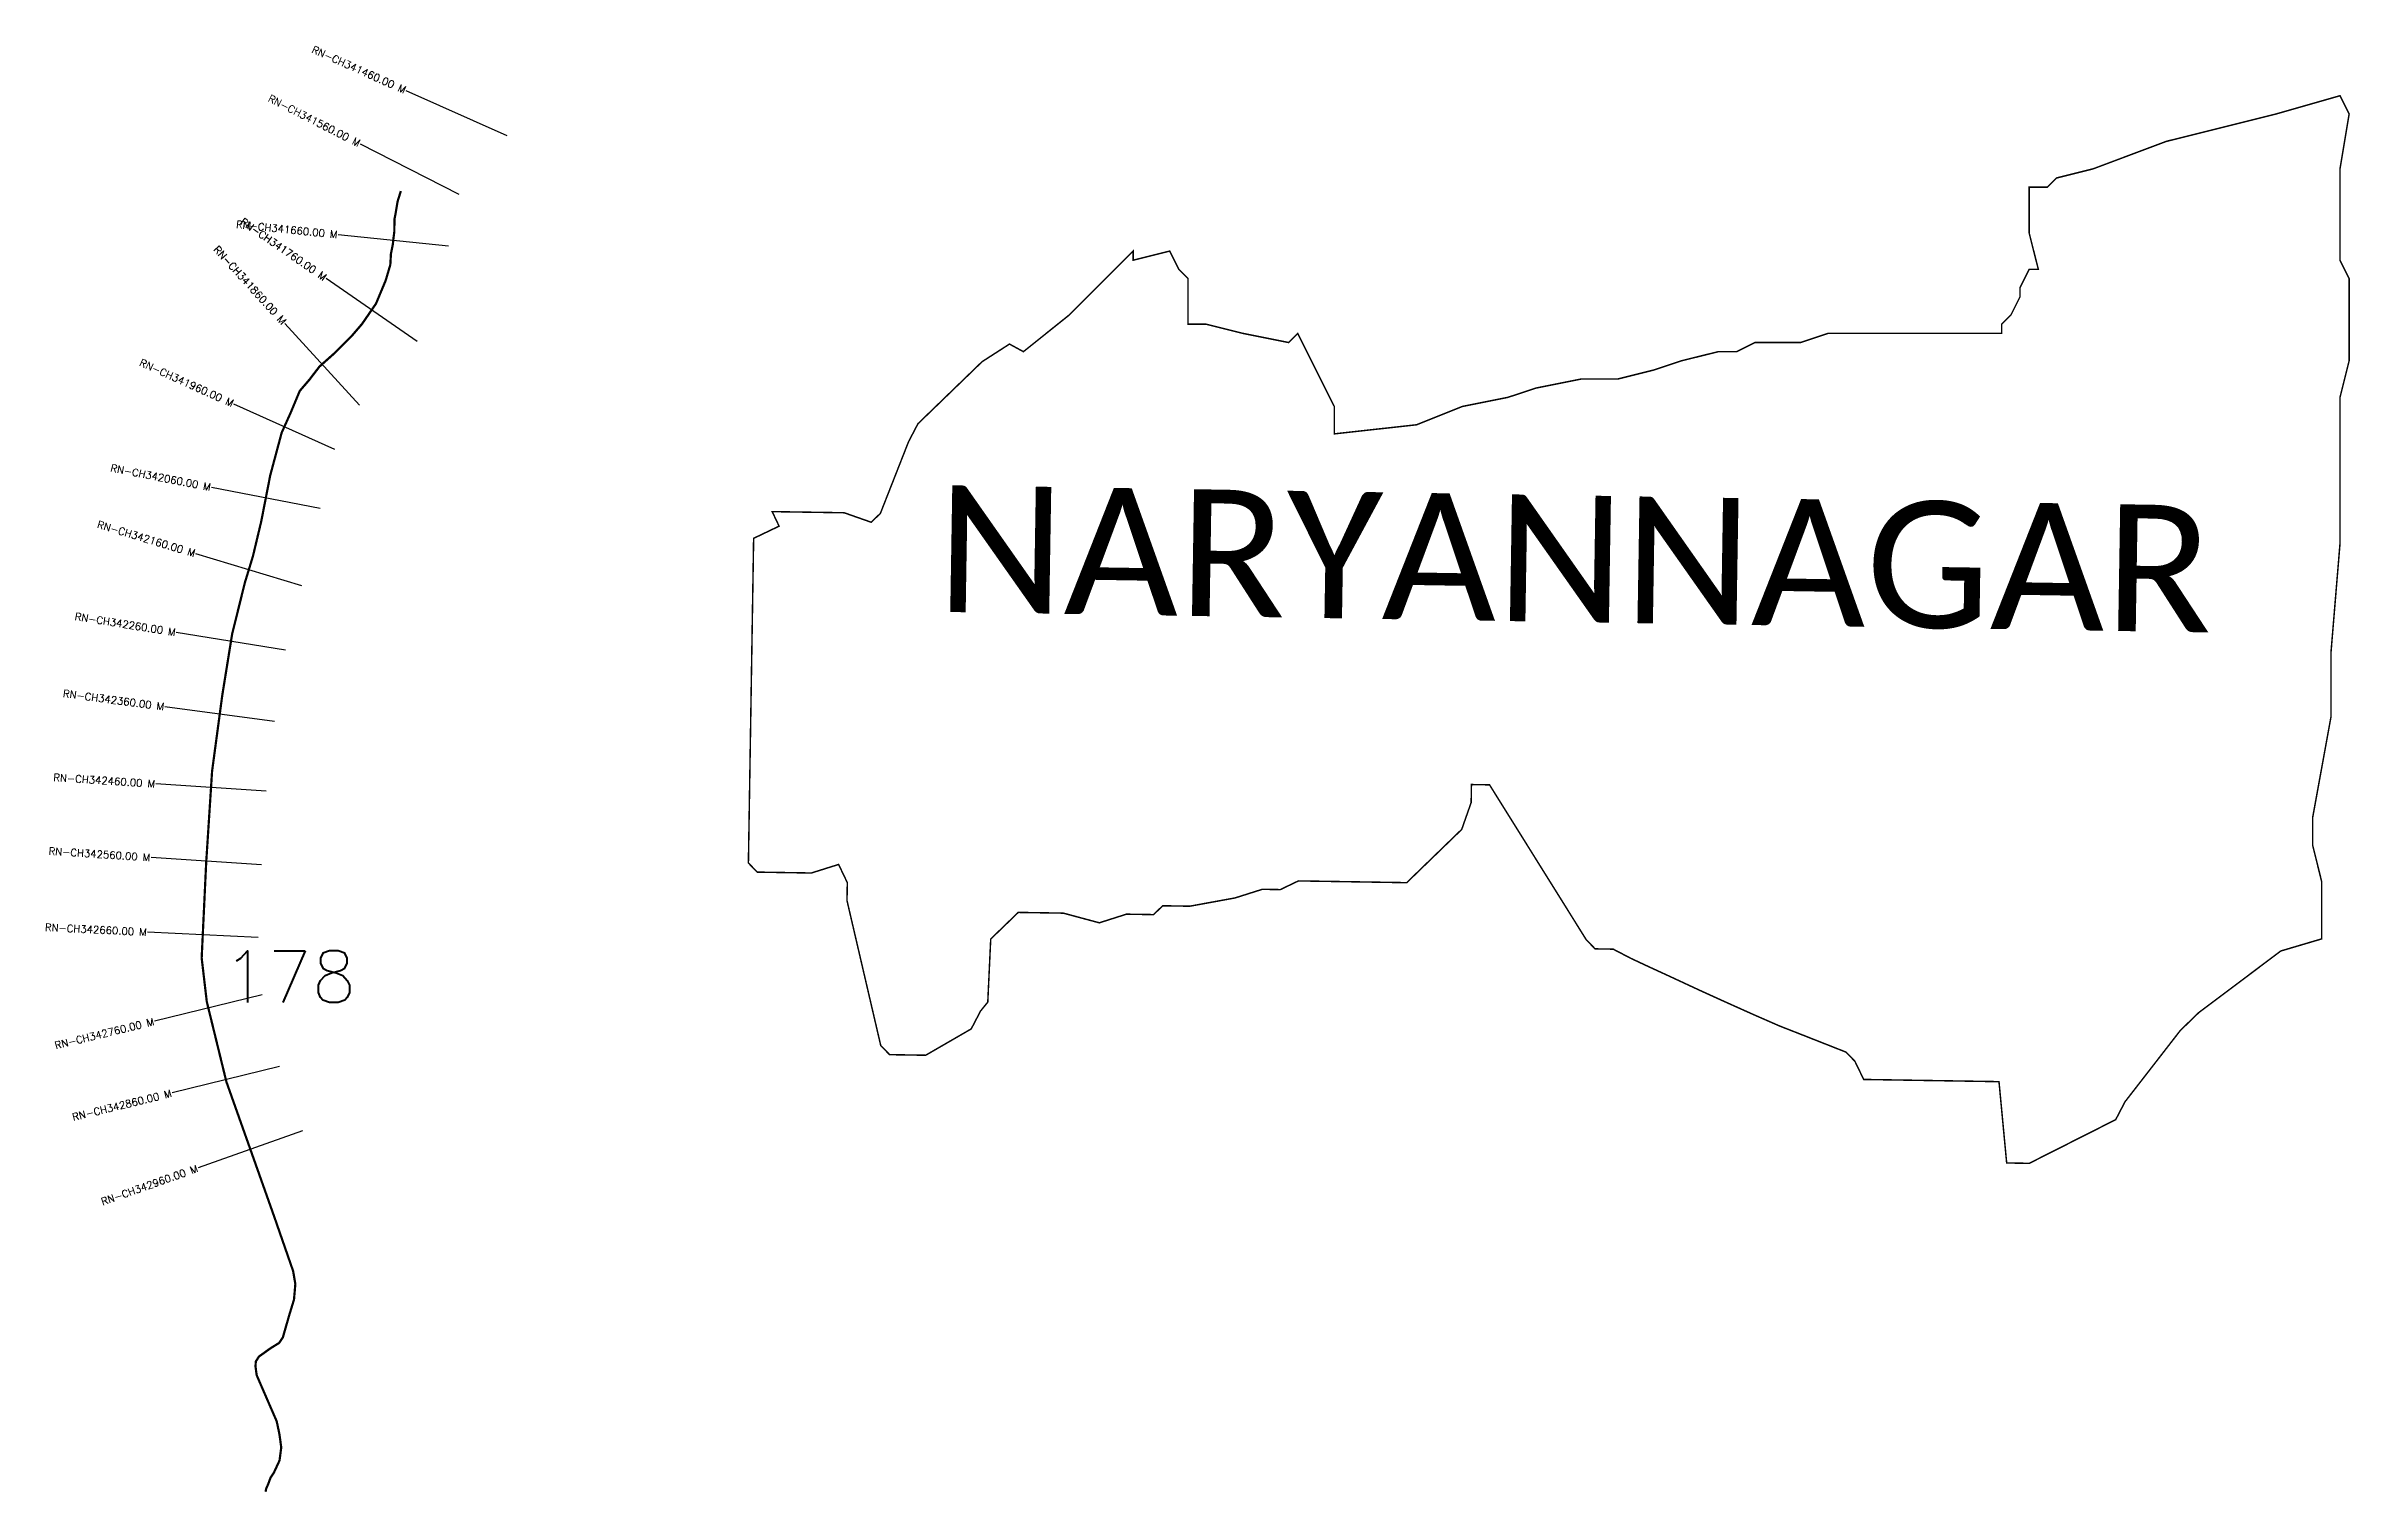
# Model space of a CAD drawing. Header units: metres. Extents: x 291001 to 294122, y 1985959 to 1987920.
import ezdxf
from ezdxf.enums import TextEntityAlignment as Align

# ---------------------------------------------------------------- set-up
doc = ezdxf.new("R2010")
doc.units = ezdxf.units.M
for name, color, linetype in [('CS', 134, 'Continuous'), ('CSMark', 6, 'Continuous'), ('NATURALLY PROTECTED', 3, 'Continuous'), ('VILLAGE NAME', 250, 'Continuous')]:
    doc.layers.add(name, color=color, linetype=linetype)
doc.styles.get("Standard").update_dxf_attribs({"font": 'simplex.shx'})

msp = doc.modelspace()

# ---------------------------------------------------------------- linework, layer by layer
at = {"color": 6, "const_width": 2, "flags": 128}
msp.add_lwpolyline([(291959.2, 1987253.1), (291993.7, 1987269.6), (291984.3, 1987289.3), (292079.3, 1987287.8), (292082, 1987287.7), (292118.5, 1987274.9), (292130.9, 1987286.9), (292169.1, 1987384.1), (292181.8, 1987408.4), (292268.7, 1987492.5), (292305.8, 1987516.4), (292324.7, 1987506.1), (292386.6, 1987555.7), (292473.3, 1987642.4), (292473.3, 1987630), (292522.9, 1987642.4), (292535.2, 1987617.6), (292547.7, 1987605.2), (292547.7, 1987543.3), (292572.4, 1987543.3), (292622, 1987530.9), (292683.9, 1987518.5), (292696.3, 1987530.9), (292745.9, 1987431.8), (292745.9, 1987394.7), (292857.3, 1987407), (292919.3, 1987431.8), (292981.2, 1987444.2), (293018.4, 1987456.6), (293080.3, 1987469), (293129.8, 1987469), (293179.4, 1987481.4), (293216.6, 1987493.8), (293266.1, 1987506.1), (293290.9, 1987506.1), (293315.6, 1987518.5), (293377.6, 1987518.5), (293414.7, 1987530.9), (293650.1, 1987530.9), (293650.1, 1987543.3), (293662.5, 1987555.7), (293674.9, 1987580.5), (293674.9, 1987592.9), (293687.2, 1987617.6), (293699.7, 1987617.6), (293687.2, 1987667.2), (293687.2, 1987729.1), (293712, 1987729.1), (293724.4, 1987741.5), (293774, 1987753.9), (293873.1, 1987791.1), (294021.7, 1987828.2), (294108.4, 1987853), (294120.8, 1987828.2), (294108.4, 1987753.9), (294108.4, 1987630), (294120.8, 1987605.2), (294120.8, 1987493.8), (294108.4, 1987444.2), (294108.4, 1987246), (294096.1, 1987097.4), (294096.1, 1987010.7), (294071.3, 1986874.4), (294071.3, 1986837.3), (294083.6, 1986787.7), (294083.6, 1986710.2), (294028.2, 1986693.8), (293916.8, 1986610.1), (293892, 1986586), (293817.1, 1986489.4), (293804.5, 1986465.2), (293687.4, 1986406), (293656.8, 1986406.5), (293646.4, 1986516.7), (293463.1, 1986519.7), (293451.2, 1986544.3), (293439.2, 1986556.7), (293383.2, 1986578.8), (293349, 1986592.2), (293313.6, 1986607.7), (293273.5, 1986625.7), (293241.2, 1986640.4), (293197.3, 1986660.8), (293172.5, 1986672.2), (293147.9, 1986683.7), (293123.7, 1986696.3), (293099.2, 1986696.7), (293087.2, 1986709.1), (292956.2, 1986919), (292931.7, 1986919.4), (292931.3, 1986895), (292918.5, 1986858.6), (292844, 1986786.4), (292697.3, 1986788.8), (292672.7, 1986777), (292648.3, 1986777.4), (292611.4, 1986765.7), (292550.1, 1986754.5), (292513.4, 1986755.1), (292501, 1986743.1), (292464.3, 1986743.7), (292427.5, 1986732), (292378.8, 1986745.1), (292317.7, 1986746.1), (292280.4, 1986710), (292276.4, 1986624.5), (292266.6, 1986612.4), (292254, 1986588.2), (292192.3, 1986552.5), (292143.4, 1986553.3), (292131.4, 1986565.7), (292085.7, 1986762), (292086.1, 1986786.5), (292074.3, 1986811.1), (292037.4, 1986799.5), (291964.1, 1986800.7), (291952.1, 1986813.1), (291959.2, 1987253.1)], dxfattribs=at)
at = {"layer": 'CS'}
for p, q in [((291625.4, 1987798.4), (291488.5, 1987859.7)), ((291560.1, 1987719.2), (291426.4, 1987787.3)), ((291545.6, 1987649.2), (291396.4, 1987664.6)), ((291503.5, 1987520), (291379.9, 1987605.1)), ((291425, 1987433.5), (291324, 1987544.4)), ((291391.8, 1987373.6), (291255, 1987435.1)), ((291371.8, 1987293.4), (291224.6, 1987322.1)), ((291347, 1987188.7), (291203.5, 1987232.2)), ((291325.1, 1987101.6), (291177, 1987125.4)), ((291310.2, 1987004.7), (291161.5, 1987024.6)), ((291298.9, 1986910.6), (291149.2, 1986920.2)), ((291292.5, 1986810.8), (291142.8, 1986820.4)), ((291287.8, 1986712.2), (291138, 1986719.3)), ((291293.3, 1986634.3), (291147.6, 1986598.6)), ((291317, 1986537.1), (291171.3, 1986501.5)), ((291348, 1986450), (291206.6, 1986399.9))]:
    msp.add_line(p, q, dxfattribs=at)
at = {"layer": 'NATURALLY PROTECTED', "const_width": 3, "flags": 128}
msp.add_lwpolyline([(291481.2, 1987723.8), (291476.8, 1987709.5), (291475.3, 1987700.5), (291473.9, 1987692.2), (291472.6, 1987685.5), (291472.4, 1987668.6), (291471.3, 1987660.3), (291470.4, 1987651.5), (291467.8, 1987638.5), (291467, 1987624), (291460.7, 1987602.6), (291447.6, 1987571.2), (291428.7, 1987543.7), (291414.8, 1987527.5), (291391.4, 1987504.1), (291377.8, 1987492), (291370.9, 1987485.8), (291357.1, 1987467.8), (291344.3, 1987452.9), (291332, 1987423.4), (291319.8, 1987396.3), (291304.3, 1987338.5), (291292, 1987275.6), (291280.8, 1987228.7), (291270, 1987193.3), (291252.7, 1987123.5), (291239.4, 1987041), (291225.5, 1986937.5), (291217.5, 1986813.3), (291211.4, 1986684.3), (291218.3, 1986625.2), (291244.9, 1986516.5), (291309.7, 1986333.7), (291335.3, 1986260), (291338.3, 1986242.4), (291336.5, 1986221.4), (291329.9, 1986199.8), (291321.4, 1986170.1), (291316.4, 1986162.6), (291304.6, 1986155.3), (291289.1, 1986144.2), (291284.8, 1986137.6), (291284.3, 1986131), (291285.9, 1986118.9), (291301.9, 1986082), (291313, 1986056.5), (291316.7, 1986039.2), (291319.2, 1986021), (291316.9, 1986003.3), (291309.4, 1985987.1), (291304.6, 1985979.7), (291301.6, 1985971.4), (291298.7, 1985964.9), (291298, 1985960.8)], dxfattribs=at)

# ---------------------------------------------------------------- texts
at = {"insert": (291240.5, 1986694), "char_height": 70, "attachment_point": 1}
msp.add_mtext_dynamic_manual_height_columns('178', width=95.172, gutter_width=1, heights=[0], dxfattribs=at)
at = {"layer": 'CSMark'}
for s, rotation, p in [('RN-CH341460.00 M', 335.8938, (291487.6, 1987860.1)), ('RN-CH341560.00 M', 333.006, (291425.5, 1987787.8)), ('RN-CH341660.00 M', 354.1282, (291395.4, 1987664.7)), ('RN-CH341760.00 M', 325.4353, (291379.1, 1987605.7)), ('RN-CH341860.00 M', 312.3228, (291323.3, 1987545.2)), ('RN-CH341960.00 M', 335.7748, (291254.1, 1987435.5)), ('RN-CH342060.00 M', 348.9364, (291223.7, 1987322.3)), ('RN-CH342160.00 M', 343.1445, (291202.5, 1987232.5)), ('RN-CH342260.00 M', 350.8503, (291176, 1987125.6)), ('RN-CH342360.00 M', 352.3722, (291160.5, 1987024.8)), ('RN-CH342460.00 M', 356.3227, (291148.3, 1986920.3)), ('RN-CH342560.00 M', 356.3227, (291141.8, 1986820.5)), ('RN-CH342660.00 M', 357.2722, (291137, 1986719.4)), ('RN-CH342760.00 M', 13.7571, (291146.6, 1986598.4)), ('RN-CH342860.00 M', 13.7571, (291170.4, 1986501.2)), ('RN-CH342960.00 M', 19.527, (291205.7, 1986399.6))]:
    msp.add_text(s, height=10, rotation=rotation, dxfattribs=at).set_placement(p, align=Align.MIDDLE_RIGHT)
at = {"layer": 'VILLAGE NAME', "insert": (292209, 1987325.3), "char_height": 171.752, "attachment_point": 1, "rotation": 359.0691}
msp.add_mtext_dynamic_manual_height_columns('{\\fCalibri|b0|i0|c0|p34;NARYANNAGAR}', width=2136.794, gutter_width=858.8, heights=[168.9], dxfattribs=at)

doc.saveas('drawing.dxf')
